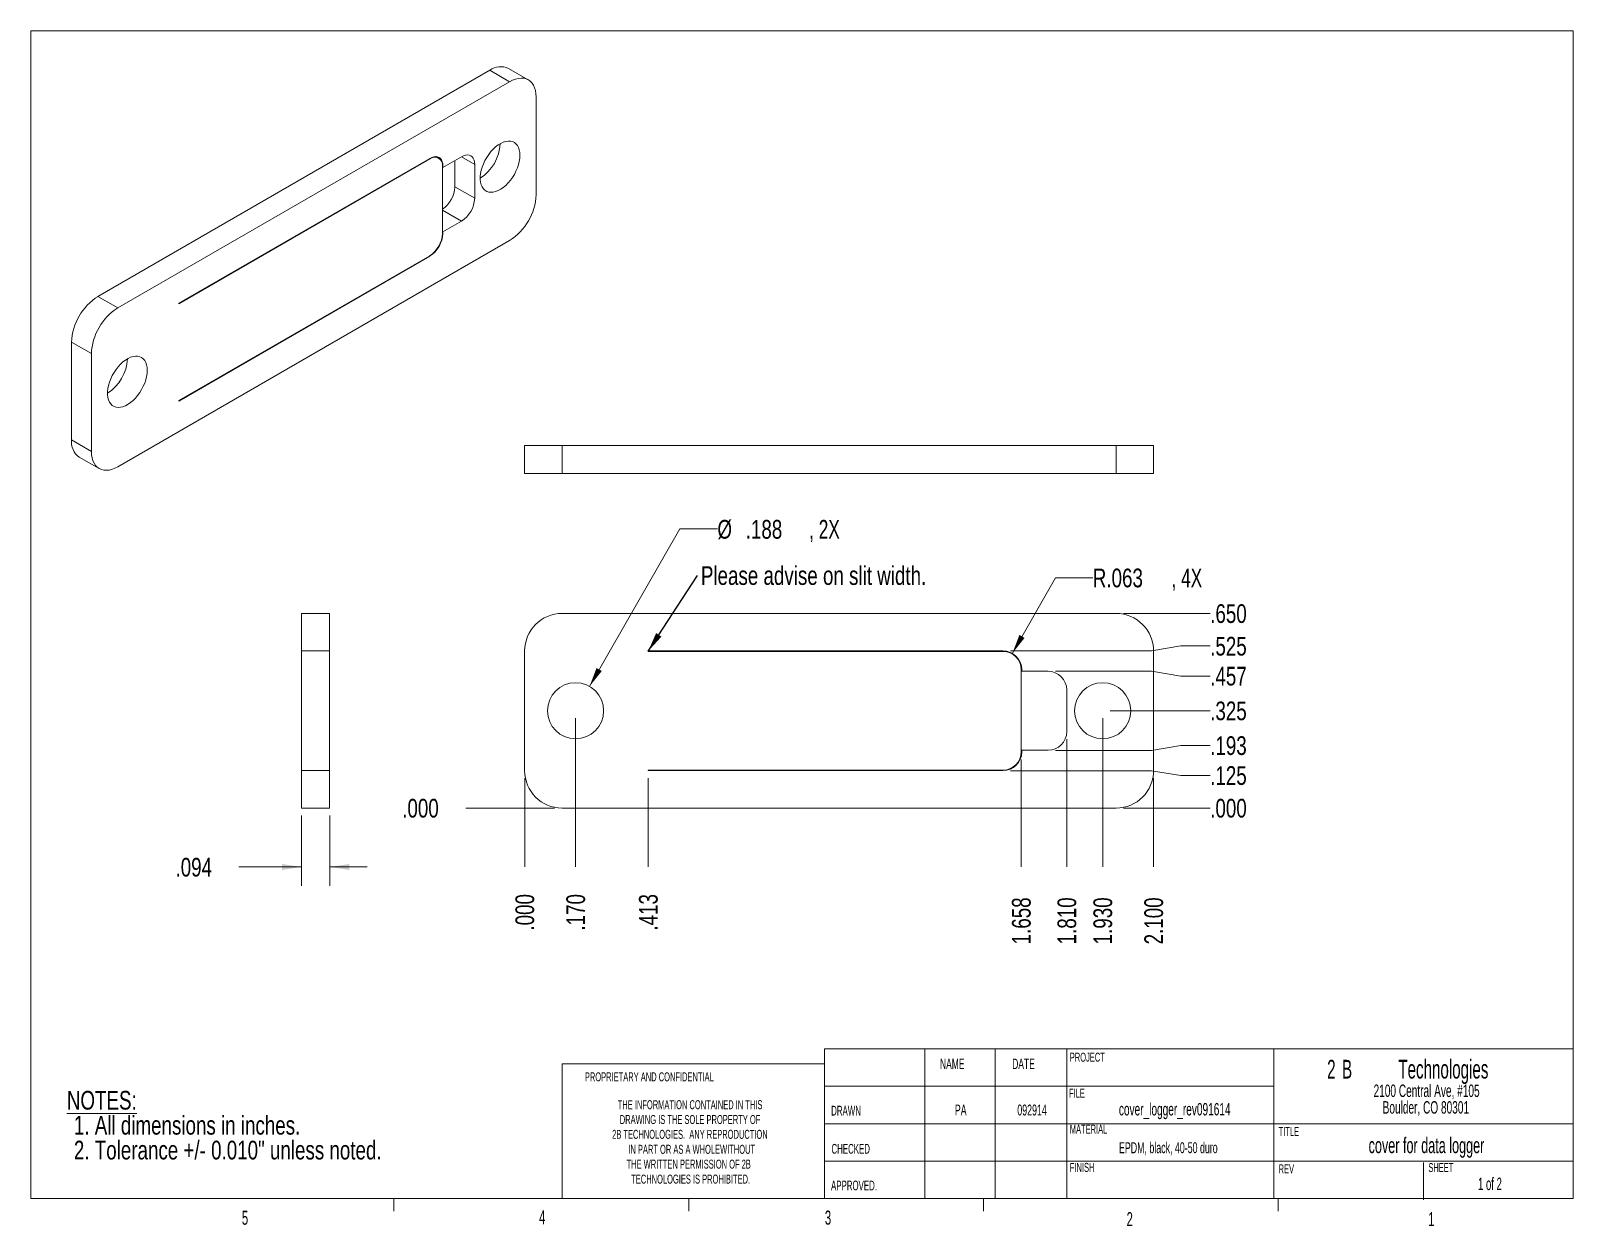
# Model space of a CAD drawing. Header units: inches. Extents: x 0.3 to 10.6, y 0.2 to 8.2.
import ezdxf

# ---------------------------------------------------------------- set-up
doc = ezdxf.new("R2010")
doc.units = ezdxf.units.IN
doc.header["$MEASUREMENT"] = 0
doc.styles.add('SLDTEXTSTYLE0', font='TXT', dxfattribs={"width": 0.75})
doc.styles.add('SLDTEXTSTYLE1', font='TXT', dxfattribs={"width": 0.605})
doc.styles.add('SLDTEXTSTYLE2', font='TXT', dxfattribs={"width": 0.57})
doc.styles.add('SLDTEXTSTYLE3', font='TXT', dxfattribs={"width": 0.6875})
doc.dimstyles.new('SLDDIMSTYLE0', dxfattribs={"dimtxt": 0.125, "dimasz": 0.13, "dimexe": 0, "dimexo": 0.0625, "dimgap": 0.03125, "dimtad": 0, "dimtih": 1, "dimtoh": 1, "dimdec": 3, "dimlfac": 0.5, "dimrnd": 1e-09, "dimzin": 4, "dimdsep": 46, "dimtxsty": 'SLDTEXTSTYLE0', "dimblk1": 'NONE', "dimblk2": 'NONE', "dimsah": 1, "dimcen": 0.09, "dimadec": 0, "dimazin": 1, "dimtfac": 1, "dimtdec": 3, "dimtofl": 0, "dimtmove": 0, "dimatfit": 3, "dimldrblk": 'NONE', "dimfxl": 1, "dimfrac": 2, "dimtolj": 1, "dimtzin": 12, "dimarcsym": 0})
doc.dimstyles.new('SLDDIMSTYLE1', dxfattribs={"dimtxt": 0.125, "dimasz": 0.13, "dimexe": 0, "dimexo": 0.0625, "dimgap": 0.03125, "dimtad": 0, "dimtih": 1, "dimtoh": 1, "dimdec": 3, "dimlfac": 0.5, "dimrnd": 1e-09, "dimzin": 12, "dimdsep": 46, "dimtxsty": 'SLDTEXTSTYLE0', "dimblk1": 'NONE', "dimblk2": 'NONE', "dimsah": 1, "dimcen": 0.09, "dimadec": 0, "dimazin": 3, "dimtfac": 1, "dimtdec": 3, "dimtofl": 0, "dimtmove": 0, "dimatfit": 3, "dimldrblk": 'NONE', "dimfxl": 1, "dimfrac": 2, "dimtolj": 1, "dimtzin": 12, "dimarcsym": 0})
doc.dimstyles.new('SLDDIMSTYLE2', dxfattribs={"dimtxt": 0.125, "dimasz": 0.13, "dimexe": 0, "dimexo": 0.0625, "dimgap": 0.03125, "dimtad": 0, "dimtih": 1, "dimtoh": 1, "dimdec": 3, "dimlfac": 0.5, "dimrnd": 1e-09, "dimzin": 12, "dimdsep": 46, "dimtxsty": 'SLDTEXTSTYLE0', "dimsah": 1, "dimcen": 0, "dimadec": 0, "dimazin": 3, "dimtfac": 1, "dimtdec": 3, "dimtofl": 0, "dimtmove": 0, "dimatfit": 3, "dimfxl": 1, "dimfrac": 2, "dimtolj": 1, "dimtzin": 12, "dimarcsym": 0})
doc.dimstyles.new('SLDDIMSTYLE3', dxfattribs={"dimtxt": 0.125, "dimasz": 0.13, "dimexe": 0, "dimexo": 0.0625, "dimgap": 0.03125, "dimtad": 0, "dimtih": 1, "dimtoh": 1, "dimdec": 3, "dimlfac": 0.5, "dimrnd": 1e-09, "dimzin": 12, "dimdsep": 46, "dimtxsty": 'SLDTEXTSTYLE0', "dimsah": 1, "dimcen": 0, "dimadec": 0, "dimazin": 3, "dimtfac": 1, "dimtdec": 3, "dimtofl": 0, "dimtmove": 0, "dimatfit": 3, "dimfxl": 1, "dimfrac": 2, "dimtolj": 1, "dimtzin": 12, "dimarcsym": 0})
doc.dimstyles.new('SLDDIMSTYLE4', dxfattribs={"dimtxt": 0, "dimasz": 0.13, "dimexe": 0, "dimexo": 0.0625, "dimgap": 0, "dimtad": 0, "dimtih": 1, "dimtoh": 1, "dimdec": 0, "dimrnd": 1e-09, "dimzin": 0, "dimdsep": 46, "dimtxsty": 'Standard', "dimsah": 1, "dimcen": 0.09, "dimadec": 0, "dimazin": 0, "dimtfac": 0.13, "dimtdec": 0, "dimtofl": 0, "dimtmove": 0, "dimatfit": 3, "dimfxl": 1, "dimfrac": 2, "dimtolj": 1, "dimtzin": 0, "dimarcsym": 0})
doc.dimstyles.new('SLDDIMSTYLE5', dxfattribs={"dimtxt": 0.125, "dimasz": 0.13, "dimexe": 0, "dimexo": 0.0625, "dimgap": 0.03125, "dimtad": 0, "dimtih": 1, "dimtoh": 1, "dimdec": 3, "dimlfac": 0.5, "dimrnd": 1e-09, "dimzin": 12, "dimdsep": 46, "dimtxsty": 'SLDTEXTSTYLE0', "dimsah": 1, "dimcen": 0.09, "dimadec": 0, "dimazin": 3, "dimtfac": 1, "dimtdec": 3, "dimtmove": 0, "dimatfit": 0, "dimfxl": 1, "dimfrac": 2, "dimtolj": 1, "dimtzin": 12, "dimarcsym": 0})

# ---------------------------------------------------------------- blocks, each defined once
blk = doc.blocks.new('SW_NOTE_0')
at = {"color": 0, "linetype": 'Continuous', "lineweight": 0, "char_height": 0.125, "attachment_point": 1, "style": 'SLDTEXTSTYLE0'}
for s, insert in [('\\LNOTES:', (0, 0.161)), ('1. All dimensions in inches.', (0.047, -0.006)), ('2. Tolerance +/- 0.010" unless noted.', (0.047, -0.172))]:
    blk.add_mtext(s, dxfattribs=dict(at, insert=insert))
blk = doc.blocks.new('SW_NOTE_1')
at = {"color": 0, "linetype": 'Continuous', "lineweight": 0, "attachment_point": 2, "style": 'SLDTEXTSTYLE1'}
for s, insert, char_height in [('2', (0.047, 0.161), 0.125), ('B', (0.152, 0.161), 0.125), ('Technologies', (0.795, 0.161), 0.125), ('2100 Central Ave, #105', (0.683, -0.004), 0.08333), ('Boulder, CO 80301', (0.678, -0.115), 0.08333)]:
    blk.add_mtext(s, dxfattribs=dict(at, insert=insert, char_height=char_height))
blk = doc.blocks.new('SW_NOTE_2')
at = {"color": 0, "linetype": 'Continuous', "lineweight": 0, "char_height": 0.06, "attachment_point": 2, "style": 'SLDTEXTSTYLE1'}
for s, insert in [('THE INFORMATION CONTAINED IN THIS', (0.775, 0.077)), ('DRAWING IS THE SOLE PROPERTY OF', (0.775, -0.022)), ('2B TECHNOLOGIES.  ANY REPRODUCTION', (0.774, -0.121)), ('IN PART OR AS A WHOLEWITHOUT', (0.786, -0.221)), ('THE WRITTEN PERMISSION OF 2B', (0.766, -0.32)), ('TECHNOLOGIES IS PROHIBITED.', (0.779, -0.42))]:
    blk.add_mtext(s, dxfattribs=dict(at, insert=insert))
blk = doc.blocks.new('_D')
at = {"color": 7, "linetype": 'Continuous', "lineweight": 0}
blk.add_line((3.628, 3.2), (3.628, 2.607), dxfattribs=at)
at = {"color": 7, "linetype": 'Continuous', "lineweight": 0, "insert": (3.566, 2.182, 0.008), "char_height": 0.125, "attachment_point": 1, "rotation": 90, "style": 'SLDTEXTSTYLE0'}
blk.add_mtext('.000', dxfattribs=at)
blk = doc.blocks.new('_NONE')
blk = doc.blocks.new('_D_1')
at = {"color": 7, "linetype": 'Continuous', "lineweight": 0}
blk.add_line((3.968, 3.6), (3.968, 2.607), dxfattribs=at)
at = {"color": 7, "linetype": 'Continuous', "lineweight": 0, "insert": (3.906, 2.182, 0.008), "char_height": 0.125, "attachment_point": 1, "rotation": 90, "style": 'SLDTEXTSTYLE0'}
blk.add_mtext('.170', dxfattribs=at)
blk = doc.blocks.new('_D_2')
at = {"color": 7, "linetype": 'Continuous', "lineweight": 0}
blk.add_line((4.453, 3.2), (4.453, 2.607), dxfattribs=at)
at = {"color": 7, "linetype": 'Continuous', "lineweight": 0, "insert": (4.391, 2.182, 0.008), "char_height": 0.125, "attachment_point": 1, "rotation": 90, "style": 'SLDTEXTSTYLE0'}
blk.add_mtext('.413', dxfattribs=at)
blk = doc.blocks.new('_D_3')
at = {"color": 7, "linetype": 'Continuous', "lineweight": 0}
blk.add_line((6.944, 3.325), (6.944, 2.607), dxfattribs=at)
at = {"color": 7, "linetype": 'Continuous', "lineweight": 0, "insert": (6.882, 2.09, 0.008), "char_height": 0.125, "attachment_point": 1, "rotation": 90, "style": 'SLDTEXTSTYLE0'}
blk.add_mtext('1.658', dxfattribs=at)
blk = doc.blocks.new('_D_4')
at = {"color": 7, "linetype": 'Continuous', "lineweight": 0}
blk.add_line((7.248, 3.461), (7.248, 2.607), dxfattribs=at)
at = {"color": 7, "linetype": 'Continuous', "lineweight": 0, "insert": (7.186, 2.09, 0.008), "char_height": 0.125, "attachment_point": 1, "rotation": 90, "style": 'SLDTEXTSTYLE0'}
blk.add_mtext('1.810', dxfattribs=at)
blk = doc.blocks.new('_D_5')
at = {"color": 7, "linetype": 'Continuous', "lineweight": 0}
blk.add_line((7.488, 3.6), (7.488, 2.607), dxfattribs=at)
at = {"color": 7, "linetype": 'Continuous', "lineweight": 0, "insert": (7.426, 2.09, 0.008), "char_height": 0.125, "attachment_point": 1, "rotation": 90, "style": 'SLDTEXTSTYLE0'}
blk.add_mtext('1.930', dxfattribs=at)
blk = doc.blocks.new('_D_6')
at = {"color": 7, "linetype": 'Continuous', "lineweight": 0}
blk.add_line((7.828, 3.2), (7.828, 2.607), dxfattribs=at)
at = {"color": 7, "linetype": 'Continuous', "lineweight": 0, "insert": (7.766, 2.09, 0.008), "char_height": 0.125, "attachment_point": 1, "rotation": 90, "style": 'SLDTEXTSTYLE0'}
blk.add_mtext('2.100', dxfattribs=at)
blk = doc.blocks.new('_D_7')
at = {"color": 7, "linetype": 'Continuous', "lineweight": 0}
blk.add_line((3.828, 3), (3.234, 3), dxfattribs=at)
at = {"color": 7, "linetype": 'Continuous', "lineweight": 0, "insert": (2.81, 3.062, 0.008), "char_height": 0.125, "attachment_point": 1, "style": 'SLDTEXTSTYLE0'}
blk.add_mtext('.000', dxfattribs=at)
blk = doc.blocks.new('_D_8')
at = {"color": 7, "linetype": 'Continuous', "lineweight": 0}
blk.add_line((7.628, 3), (8.206, 3), dxfattribs=at)
at = {"color": 7, "linetype": 'Continuous', "lineweight": 0, "insert": (8.206, 3.062, 0.008), "char_height": 0.125, "attachment_point": 1, "style": 'SLDTEXTSTYLE0'}
blk.add_mtext('.000', dxfattribs=at)
blk = doc.blocks.new('_D_9')
at = {"color": 7, "linetype": 'Continuous', "lineweight": 0}
for p, q in [((7.813, 3.25), (6.873, 3.25)), ((8.01, 3.218), (7.813, 3.25)), ((8.01, 3.218), (8.206, 3.218))]:
    blk.add_line(p, q, dxfattribs=at)
at = {"color": 7, "linetype": 'Continuous', "lineweight": 0, "insert": (8.206, 3.28, 0.008), "char_height": 0.125, "attachment_point": 1, "style": 'SLDTEXTSTYLE0'}
blk.add_mtext('.125', dxfattribs=at)
blk = doc.blocks.new('_D_10')
at = {"color": 7, "linetype": 'Continuous', "lineweight": 0}
for p, q in [((8.01, 3.419), (7.813, 3.386)), ((8.01, 3.419), (8.206, 3.419)), ((7.813, 3.386), (7.173, 3.386))]:
    blk.add_line(p, q, dxfattribs=at)
at = {"color": 7, "linetype": 'Continuous', "lineweight": 0, "insert": (8.206, 3.48, 0.008), "char_height": 0.125, "attachment_point": 1, "style": 'SLDTEXTSTYLE0'}
blk.add_mtext('.193', dxfattribs=at)
blk = doc.blocks.new('_D_11')
at = {"color": 7, "linetype": 'Continuous', "lineweight": 0}
blk.add_line((7.538, 3.65), (8.206, 3.65), dxfattribs=at)
at = {"color": 7, "linetype": 'Continuous', "lineweight": 0, "insert": (8.206, 3.712, 0.008), "char_height": 0.125, "attachment_point": 1, "style": 'SLDTEXTSTYLE0'}
blk.add_mtext('.325', dxfattribs=at)
blk = doc.blocks.new('_D_12')
at = {"color": 7, "linetype": 'Continuous', "lineweight": 0}
for p, q in [((7.813, 3.914), (7.173, 3.914)), ((8.01, 3.882), (7.813, 3.914)), ((8.01, 3.882), (8.206, 3.882))]:
    blk.add_line(p, q, dxfattribs=at)
at = {"color": 7, "linetype": 'Continuous', "lineweight": 0, "insert": (8.206, 3.944, 0.008), "char_height": 0.125, "attachment_point": 1, "style": 'SLDTEXTSTYLE0'}
blk.add_mtext('.457', dxfattribs=at)
blk = doc.blocks.new('_D_13')
at = {"color": 7, "linetype": 'Continuous', "lineweight": 0}
for p, q in [((7.813, 4.05), (6.873, 4.05)), ((8.01, 4.083), (7.813, 4.05)), ((8.01, 4.083), (8.206, 4.083))]:
    blk.add_line(p, q, dxfattribs=at)
at = {"color": 7, "linetype": 'Continuous', "lineweight": 0, "insert": (8.206, 4.144, 0.008), "char_height": 0.125, "attachment_point": 1, "style": 'SLDTEXTSTYLE0'}
blk.add_mtext('.525', dxfattribs=at)
blk = doc.blocks.new('_D_14')
at = {"color": 7, "linetype": 'Continuous', "lineweight": 0}
blk.add_line((7.628, 4.3), (8.206, 4.3), dxfattribs=at)
at = {"color": 7, "linetype": 'Continuous', "lineweight": 0, "insert": (8.206, 4.362, 0.008), "char_height": 0.125, "attachment_point": 1, "style": 'SLDTEXTSTYLE0'}
blk.add_mtext('.650', dxfattribs=at)
blk = doc.blocks.new('_D_15')
at = {"color": 7, "linetype": 'Continuous', "lineweight": 0}
for p, q in [((6.885, 4.034), (7.172, 4.538)), ((7.172, 4.538), (7.422, 4.538))]:
    blk.add_line(p, q, dxfattribs=at)
blk.add_solid([(6.885, 4.034), (6.966, 4.137), (6.932, 4.157)], dxfattribs=at)
at = {"color": 7, "linetype": 'Continuous', "lineweight": 0, "char_height": 0.125, "attachment_point": 1}
for s, insert, style in [('R.063', (7.422, 4.6, 0.068), 'SLDTEXTSTYLE0'), (', 4X', (7.948, 4.6, 0.068), 'SLDTEXTSTYLE3')]:
    blk.add_mtext(s, dxfattribs=dict(at, insert=insert, style=style))
blk = doc.blocks.new('_D_16')
at = {"color": 7, "linetype": 'Continuous', "lineweight": 0}
for p, q in [((4.061, 3.813), (4.665, 4.866)), ((4.665, 4.866), (4.915, 4.866))]:
    blk.add_line(p, q, dxfattribs=at)
blk.add_solid([(4.061, 3.813), (4.143, 3.916), (4.108, 3.936)], dxfattribs=at)
at = {"color": 7, "linetype": 'Continuous', "lineweight": 0, "char_height": 0.125, "attachment_point": 1}
for s, insert, style in [('%%c', (4.915, 4.925, 0.008), 'SLDTEXTSTYLE0'), ('.188', (5.104, 4.925, 0.008), 'SLDTEXTSTYLE0'), (', 2X', (5.528, 4.925, 0.008), 'SLDTEXTSTYLE3')]:
    blk.add_mtext(s, dxfattribs=dict(at, insert=insert, style=style))
blk = doc.blocks.new('SW_NOTE_3')
at = {"color": 0, "linetype": 'Continuous', "lineweight": 0, "insert": (0.023, 0.062), "char_height": 0.125, "attachment_point": 1, "style": 'SLDTEXTSTYLE0'}
blk.add_mtext('Please advise on slit width.', dxfattribs=at)
blk = doc.blocks.new('_D_17')
at = {"color": 7, "linetype": 'Continuous', "lineweight": 0}
for p, q in [((2.138, 2.95), (2.138, 2.482)), ((2.326, 2.95), (2.326, 2.482)), ((2.138, 2.607), (1.72, 2.607)), ((2.326, 2.607), (2.576, 2.607))]:
    blk.add_line(p, q, dxfattribs=at)
for points in [[(2.138, 2.607), (2.008, 2.627), (2.008, 2.587)], [(2.326, 2.607), (2.456, 2.587), (2.456, 2.627)]]:
    blk.add_solid(points, dxfattribs=at)
at = {"color": 7, "linetype": 'Continuous', "lineweight": 0, "insert": (1.296, 2.668, -0.082), "char_height": 0.125, "attachment_point": 1, "style": 'SLDTEXTSTYLE0'}
blk.add_mtext('.094', dxfattribs=at)

msp = doc.modelspace()

# ---------------------------------------------------------------- linework, layer by layer
at = {"color": 7, "linetype": 'Continuous', "lineweight": 0}
for p, q in [((0.3299, 8.1921), (10.6299, 8.1921)), ((0.3299, 8.1921), (0.3299, 0.3921)), ((10.6299, 0.3921), (10.6299, 8.1921)), ((5.6299, 1.3921), (10.6299, 1.3921)), ((5.6299, 0.3921), (5.6299, 1.3921)), ((6.3009, 1.3921), (6.3009, 0.3921)), ((6.7694, 1.3921), (6.7694, 0.3921)), ((7.2485, 0.3921), (7.2485, 1.3921)), ((8.6299, 1.3921), (8.6299, 0.3921)), ((10.6299, 0.3921), (10.6299, 1.3921)), ((3.8774, 0.3921), (3.8774, 1.2921)), ((5.6274, 1.2921), (3.8774, 1.2921)), ((5.6299, 1.1427), (7.2485, 1.1427)), ((7.2485, 1.1421), (8.6299, 1.1421)), ((5.6299, 0.8921), (7.2485, 0.8921)), ((7.2485, 0.8921), (8.6299, 0.8921)), ((8.6299, 0.8921), (10.6299, 0.8921)), ((5.6299, 0.6421), (7.2485, 0.6421)), ((7.2485, 0.6421), (8.6299, 0.6421)), ((8.6299, 0.6421), (10.6299, 0.6421)), ((9.6299, 0.6332), (9.6299, 0.3832)), ((10.6299, 0.3921), (0.3299, 0.3921)), ((2.7547, 0.3921), (2.7547, 0.3073)), ((4.7234, 0.3921), (4.7234, 0.3073)), ((7.2485, 0.3921), (5.6299, 0.3921)), ((7.3215, 0.3921), (5.6299, 0.3921)), ((6.6922, 0.3921), (6.6922, 0.3073)), ((8.6609, 0.3921), (8.6609, 0.3073))]:
    msp.add_line(p, q, dxfattribs=at)
at = {"color": 7, "linetype": 'Continuous', "lineweight": 15}
for p, q in [((3.6522, 7.8647), (3.5197, 7.9412)), ((3.3947, 7.9288), (0.7784, 6.4185)), ((3.5273, 7.8523), (0.911, 6.3419)), ((3.5273, 7.8523), (3.3947, 7.9288)), ((3.704, 7.097), (3.704, 7.7502)), ((1.3175, 6.3725), (2.9934, 7.34)), ((1.3175, 6.3692), (2.9934, 7.3367)), ((3.0539, 7.3427), (3.0382, 7.3517)), ((3.0818, 7.2799), (3.2055, 7.3513)), ((3.1613, 7.3258), (3.1613, 7.1499)), ((3.079, 6.8382), (3.079, 7.2873)), ((3.079, 7.2815), (3.0818, 7.2799)), ((3.0818, 7.2799), (3.0818, 7.2889)), ((3.2939, 7.3003), (3.2939, 7.0734)), ((3.1613, 7.1499), (3.2939, 7.0734)), ((3.0818, 6.8488), (3.2055, 6.9203)), ((3.079, 6.8505), (3.0818, 6.8488)), ((3.0818, 6.8398), (3.0818, 6.8488)), ((0.911, 5.2804), (3.5273, 6.7908)), ((1.3175, 5.7225), (2.9934, 6.69)), ((1.3175, 5.7193), (2.9934, 6.6867)), ((0.7784, 6.4185), (0.911, 6.3419)), ((1.3175, 6.3725), (1.3175, 6.3692)), ((0.7342, 6.0357), (0.6016, 6.1123)), ((0.6016, 6.1123), (0.6016, 5.459)), ((0.7342, 6.0357), (0.7342, 5.3825)), ((1.3175, 5.7193), (1.3175, 5.7225)), ((0.6016, 5.459), (0.7342, 5.3825)), ((3.6278, 5.2356), (3.6278, 5.4231)), ((3.6278, 5.4231), (3.8778, 5.4231)), ((3.8778, 5.4231), (3.8778, 5.2356)), ((7.5778, 5.4231), (3.8778, 5.4231)), ((7.5778, 5.2356), (7.5778, 5.4231)), ((7.5778, 5.4231), (7.8278, 5.4231)), ((7.8278, 5.4231), (7.8278, 5.2356)), ((0.6534, 5.3446), (0.786, 5.268)), ((3.8778, 5.2356), (3.6278, 5.2356)), ((7.5778, 5.2356), (3.8778, 5.2356)), ((7.8278, 5.2356), (7.5778, 5.2356)), ((2.138, 4.3003), (2.3255, 4.3003)), ((2.138, 4.0503), (2.138, 4.3003)), ((2.3255, 4.3003), (2.3255, 4.0503)), ((7.5778, 4.3003), (3.8778, 4.3003)), ((2.3255, 4.0503), (2.138, 4.0503)), ((2.138, 4.0503), (2.138, 3.2503)), ((2.3255, 4.0503), (2.3255, 3.2503)), ((3.6278, 4.0503), (3.6278, 3.2503)), ((4.4528, 4.0503), (6.8228, 4.0503)), ((4.4528, 4.0503), (4.4528, 4.0463)), ((4.4528, 4.0463), (6.8228, 4.0463)), ((7.8278, 3.2503), (7.8278, 4.0503)), ((6.9438, 3.3753), (6.9438, 3.9253)), ((6.9478, 3.9143), (6.9478, 3.9253)), ((6.9478, 3.9143), (7.1228, 3.9143)), ((7.2478, 3.7893), (7.2478, 3.5114)), ((6.9478, 3.3753), (6.9478, 3.3864)), ((6.9478, 3.3864), (7.1228, 3.3864)), ((2.138, 3.2503), (2.3255, 3.2503)), ((2.138, 3.0003), (2.138, 3.2503)), ((2.3255, 3.2503), (2.3255, 3.0003)), ((4.4528, 3.2543), (6.8228, 3.2543)), ((4.4528, 3.2503), (4.4528, 3.2543)), ((4.4528, 3.2503), (6.8228, 3.2503)), ((2.3255, 3.0003), (2.138, 3.0003)), ((3.8778, 3.0003), (7.5778, 3.0003))]:
    msp.add_line(p, q, dxfattribs=at)
at = {"color": 8, "linetype": 'Continuous', "lineweight": 15}
for p, q in [((2.9906, 7.3383), (2.9934, 7.3367)), ((3.2055, 7.3513), (3.2939, 7.3003)), ((3.0789, 7.2906), (3.0818, 7.2889)), ((3.079, 6.9933), (3.2055, 6.9203)), ((3.079, 6.8414), (3.0818, 6.8398)), ((2.9906, 6.6884), (2.9934, 6.6867))]:
    msp.add_line(p, q, dxfattribs=at)
at = {"color": 7, "linetype": 'Continuous', "lineweight": 15, "flags": 128}
for points in [[(3.704, 7.7502), (3.7029, 7.7724), (3.6996, 7.7931), (3.6941, 7.8119), (3.6865, 7.8287), (3.6769, 7.8432), (3.6655, 7.8552), (3.6523, 7.8647), (3.6375, 7.8714), (3.6213, 7.8753), (3.604, 7.8763), (3.5856, 7.8745), (3.5666, 7.8699), (3.547, 7.8624), (3.5273, 7.8523)], [(3.5962, 7.3613), (3.5951, 7.3803), (3.5919, 7.3977), (3.5865, 7.4132), (3.5791, 7.4266), (3.5699, 7.4377), (3.5589, 7.4463), (3.5463, 7.4522), (3.5323, 7.4554), (3.5173, 7.4558), (3.5013, 7.4533), (3.4848, 7.4481), (3.4679, 7.4403), (3.4509, 7.4298), (3.4341, 7.417), (3.4178, 7.402), (3.4023, 7.3851), (3.3878, 7.3666), (3.3745, 7.3467), (3.3627, 7.3258), (3.3525, 7.3042), (3.3442, 7.2823), (3.3378, 7.2604), (3.3335, 7.2389), (3.3313, 7.2182), (3.3313, 7.1986), (3.3335, 7.1804), (3.3378, 7.1639), (3.3442, 7.1494), (3.3525, 7.1371), (3.3627, 7.1273), (3.3745, 7.12), (3.3878, 7.1154), (3.4023, 7.1136), (3.4178, 7.1147), (3.4341, 7.1185), (3.4509, 7.125), (3.4679, 7.1342), (3.4848, 7.1459), (3.5013, 7.1598), (3.5173, 7.1758), (3.5323, 7.1935), (3.5463, 7.2128), (3.5589, 7.2333), (3.5699, 7.2546), (3.5791, 7.2764), (3.5865, 7.2983), (3.5919, 7.32), (3.5951, 7.3411), (3.5962, 7.3613)], [(2.9934, 7.34), (3.0072, 7.3467), (3.0207, 7.3507), (3.0335, 7.352), (3.0453, 7.3505), (3.0559, 7.3461), (3.0649, 7.3392), (3.0721, 7.3297), (3.0775, 7.318), (3.0807, 7.3042), (3.0818, 7.2889)], [(3.2939, 7.3003), (3.2928, 7.3156), (3.2896, 7.3293), (3.2843, 7.3411), (3.277, 7.3505), (3.268, 7.3575), (3.2575, 7.3618), (3.2457, 7.3634), (3.2328, 7.3621), (3.2194, 7.3581), (3.2055, 7.3513)], [(1.1072, 5.9245), (1.1061, 5.9434), (1.1028, 5.9608), (1.0975, 5.9763), (1.0901, 5.9897), (1.0809, 6.0008), (1.0698, 6.0094), (1.0573, 6.0153), (1.0433, 6.0185), (1.0283, 6.0189), (1.0123, 6.0165), (0.9958, 6.0113), (0.9789, 6.0034), (0.9619, 5.993), (0.9451, 5.9801), (0.9288, 5.9652), (0.9133, 5.9483), (0.8987, 5.9297), (0.8855, 5.9098), (0.8736, 5.8889), (0.8635, 5.8673), (0.8551, 5.8454), (0.8488, 5.8235), (0.8445, 5.8021), (0.8423, 5.7813), (0.8423, 5.7617), (0.8445, 5.7435), (0.8488, 5.727), (0.8551, 5.7125), (0.8635, 5.7002), (0.8736, 5.6904), (0.8855, 5.6831), (0.8987, 5.6786), (0.9133, 5.6768), (0.9288, 5.6778), (0.9451, 5.6816), (0.9619, 5.6882), (0.9789, 5.6973), (0.9958, 5.709), (1.0123, 5.7229), (1.0283, 5.7389), (1.0433, 5.7567), (1.0573, 5.7759), (1.0698, 5.7964), (1.0809, 5.8177), (1.0901, 5.8395), (1.0975, 5.8614), (1.1028, 5.8831), (1.1061, 5.9042), (1.1072, 5.9245)], [(0.7342, 5.3825), (0.7353, 5.3603), (0.7386, 5.3396), (0.7441, 5.3208), (0.7517, 5.304), (0.7613, 5.2895), (0.7728, 5.2775), (0.786, 5.2681), (0.8007, 5.2613), (0.8169, 5.2574), (0.8343, 5.2564), (0.8526, 5.2582), (0.8716, 5.2628), (0.8912, 5.2703), (0.911, 5.2804)]]:
    msp.add_lwpolyline(points, dxfattribs=at)
at = {"color": 7, "linetype": 'Continuous', "lineweight": 15}
for centre in [(3.9678, 3.6503), (7.4878, 3.6503)]:
    msp.add_circle(centre, 0.1875, dxfattribs=at)
for centre, radius, start, end in [((3.4676, 7.8299), 0.1229, 64.91783, 126.39263), ((3.1773, 7.4501), 0.2866, 302.44604, 357.55396), ((3.0265, 7.2953), 0.053, 351.31468, 128.67457), ((2.9693, 7.1584), 0.1922, 304.78618, 357.46568), ((3.1034, 7.0813), 0.1907, 302.38686, 357.61314), ((3.3221, 7.1133), 0.3822, 302.45345, 357.54655), ((2.8912, 6.8478), 0.1907, 302.38686, 357.61314), ((2.894, 6.8462), 0.1851, 302.4763, 357.5237), ((0.9835, 6.0959), 0.3822, 122.45345, 177.54655), ((1.1161, 6.0194), 0.3822, 122.45345, 177.54655), ((0.6882, 6.0132), 0.2866, 302.44604, 357.55396), ((0.7237, 5.4454), 0.1229, 173.60377, 235.08405), ((3.8778, 4.0503), 0.25, 90, 180), ((7.5778, 4.0503), 0.25, 0, 90), ((6.8228, 3.9253), 0.125, 0, 90), ((6.8228, 3.9253), 0.121, 0, 90), ((7.1228, 3.7893), 0.125, 0, 90), ((7.1228, 3.5114), 0.125, 270, 0), ((6.8228, 3.3753), 0.121, 270, 0), ((6.8228, 3.3753), 0.125, 270, 0), ((3.8778, 3.2503), 0.25, 180, 270), ((7.5778, 3.2503), 0.25, 270, 0)]:
    msp.add_arc(centre, radius, start, end, dxfattribs=at)

# ---------------------------------------------------------------- block references
at = {"color": 7, "linetype": 'Continuous', "lineweight": 0}
for name, p in [('SW_NOTE_3', (4.7816, 4.554)), ('SW_NOTE_1', (8.9682, 1.1577)), ('SW_NOTE_0', (0.5704, 0.9502)), ('SW_NOTE_2', (3.9574, 0.972))]:
    msp.add_blockref(name, p, dxfattribs=at)

# ---------------------------------------------------------------- texts
for s, insert, char_height, attachment_point, style in [('PROJECT', (7.2684, 1.3663), 0.06, 1, 'SLDTEXTSTYLE1'), ('PROPRIETARY AND CONFIDENTIAL', (4.03, 1.2351), 0.06, 1, 'SLDTEXTSTYLE1'), ('NAME', (6.4016, 1.3266), 0.07, 1, 'SLDTEXTSTYLE1'), ('DATE', (6.8836, 1.3266), 0.07, 1, 'SLDTEXTSTYLE1'), ('FILE', (7.263, 1.1256), 0.06, 1, 'SLDTEXTSTYLE1'), ('cover_logger_rev091614', (7.9692, 1.0304), 0.083333, 2, 'SLDTEXTSTYLE1'), ('DRAWN', (5.6746, 1.0116), 0.065, 1, 'SLDTEXTSTYLE1'), ('PA', (6.5399, 1.02), 0.07292, 2, 'SLDTEXTSTYLE1'), ('092914', (7.0163, 1.02), 0.07292, 2, 'SLDTEXTSTYLE1'), ('MATERIAL', (7.2684, 0.8857), 0.06, 1, 'SLDTEXTSTYLE1'), ('TITLE', (8.6631, 0.87), 0.06, 1, 'SLDTEXTSTYLE1'), ('CHECKED', (5.6767, 0.7568), 0.065, 1, 'SLDTEXTSTYLE1'), ('EPDM, black, 40-50 duro', (7.9263, 0.768), 0.072917, 2, 'SLDTEXTSTYLE1'), ('cover for data logger', (9.6504, 0.7995), 0.104167, 2, 'SLDTEXTSTYLE1'), ('FINISH', (7.2684, 0.6302), 0.06, 1, 'SLDTEXTSTYLE1'), ('REV', (8.6631, 0.62), 0.06, 1, 'SLDTEXTSTYLE1'), ('SHEET', (9.6631, 0.629), 0.06, 1, 'SLDTEXTSTYLE1'), ('1 of 2', (9.9949, 0.532), 0.08333, 1, 'SLDTEXTSTYLE2'), ('APPROVED.', (5.6738, 0.5118), 0.065, 1, 'SLDTEXTSTYLE1'), ('5', (1.7388, 0.3106), 0.0938, 1, 'SLDTEXTSTYLE1'), ('4', (3.7238, 0.3137), 0.0938, 1, 'SLDTEXTSTYLE1'), ('3', (5.6324, 0.3116), 0.0938, 1, 'SLDTEXTSTYLE1'), ('2', (7.6476, 0.3014), 0.0938, 1, 'SLDTEXTSTYLE1'), ('1', (9.662, 0.3014), 0.0938, 1, 'SLDTEXTSTYLE1')]:
    msp.add_mtext(s, dxfattribs=dict(at, insert=insert, char_height=char_height, attachment_point=attachment_point, style=style))

# ---------------------------------------------------------------- dimensions: what is measured, and where the dimension line sits
dim = msp.add_diameter_dim_2p(p1=(3.8746, 3.4877), p2=(4.0611, 3.813), text='<>, 2X', dimstyle='SLDDIMSTYLE3', dxfattribs=at)
dim.commit()
dim.dimension.update_dxf_attribs({"geometry": '_D_16', "text_midpoint": (5.3644, 4.8656), "dimtype": 163})
dim = msp.add_radius_dim(center=(6.82285, 3.92535), mpoint=(6.88473, 4.03395), text='<>, 4X', dimstyle='SLDDIMSTYLE2', dxfattribs=at)
dim.commit()
dim.dimension.update_dxf_attribs({"geometry": '_D_15', "text_midpoint": (7.82785, 4.53822), "dimtype": 164})
for feature_location, offset, dtype, origin, dimstyle, picture, middle in [((7.5778, 4.3003, 0.0079), (0.6286, 0), 0, (7.5778, 3.0003, 0.0079), 'SLDDIMSTYLE0', '_D_14', (8.4187, 4.3003)), ((6.8228, 4.0503, 0.0079), (1.3836, 0.0322), 0, (7.5778, 3.0003, 0.0079), 'SLDDIMSTYLE1', '_D_13', (8.4187, 4.0825)), ((7.1228, 3.9143, 0.0079), (1.0836, -0.0322), 0, (7.5778, 3.0003, 0.0079), 'SLDDIMSTYLE1', '_D_12', (8.4187, 3.8821)), ((7.4878, 3.6503, 0.0079), (0.7186, 0), 0, (7.5778, 3.0003, 0.0079), 'SLDDIMSTYLE1', '_D_11', (8.4187, 3.6503)), ((3.9678, 3.6503, 0.0079), (0, -1.0437), 1, (3.6278, 3.2503, 0.0079), 'SLDDIMSTYLE0', '_D_1', (3.9678, 2.3944)), ((7.4878, 3.6503, 0.0079), (0, -1.0437), 1, (3.6278, 3.2503, 0.0079), 'SLDDIMSTYLE0', '_D_5', (7.4878, 2.3482)), ((7.2478, 3.5114, 0.0079), (0, -0.9047), 1, (3.6278, 3.2503, 0.0079), 'SLDDIMSTYLE0', '_D_4', (7.2478, 2.3482)), ((7.1228, 3.3864, 0.0079), (1.0836, 0.0322), 0, (7.5778, 3.0003, 0.0079), 'SLDDIMSTYLE1', '_D_10', (8.4187, 3.4186)), ((6.9438, 3.3753, 0.0079), (0, -0.7687), 1, (3.6278, 3.2503, 0.0079), 'SLDDIMSTYLE1', '_D_3', (6.9438, 2.3482)), ((3.6278492179, 3.2503478, 0.0078740157), (0, -0.6437007874), 1, (3.6278492179, 3.2503478, 0.0078740157), 'SLDDIMSTYLE0', '_D', (3.6278492179, 2.3943785047)), ((4.4528492186, 3.2503477997, 0.0078740157), (0, -0.6437007871), 1, (3.6278492179, 3.2503478, 0.0078740157), 'SLDDIMSTYLE1', '_D_2', (4.4528492186, 2.3943785047)), ((7.8278, 3.2503, 0.0079), (0, -0.6437), 1, (3.6278, 3.2503, 0.0079), 'SLDDIMSTYLE0', '_D_6', (7.8278, 2.3482)), ((6.8228, 3.2503, 0.0079), (1.3836, -0.0322), 0, (7.5778, 3.0003, 0.0079), 'SLDDIMSTYLE1', '_D_9', (8.4187, 3.2182)), ((3.8778492179, 3.0003478, 0.0078740157), (-0.6437007874, 0), 0, (3.8778492179, 3.0003478, 0.0078740157), 'SLDDIMSTYLE0', '_D_7', (3.0218799226, 3.0003478)), ((7.5778492179, 3.0003478, 0.0078740157), (0.6285861003, 0), 0, (7.5778492179, 3.0003478, 0.0078740157), 'SLDDIMSTYLE0', '_D_8', (8.418703826, 3.0003478))]:
    dim = msp.add_ordinate_dim(feature_location=feature_location, offset=offset, dtype=dtype, origin=origin, dimstyle=dimstyle, dxfattribs=at)
    dim.commit()
    dim.dimension.update_dxf_attribs({"geometry": picture, "text_midpoint": middle})
dim = msp.add_linear_dim(base=(2.3255, 2.6066), p1=(2.138, 3.0003), p2=(2.3255, 3.0003), dimstyle='SLDDIMSTYLE5', dxfattribs=at)
dim.commit()
dim.dimension.update_dxf_attribs({"geometry": '_D_17', "text_midpoint": (1.5081, 2.6066), "dimtype": 160})

# ---------------------------------------------------------------- leaders
msp.add_leader([(4.4528, 4.0484), (4.7816, 4.554)], dimstyle='SLDDIMSTYLE4', dxfattribs=at)

doc.saveas('drawing.dxf')
